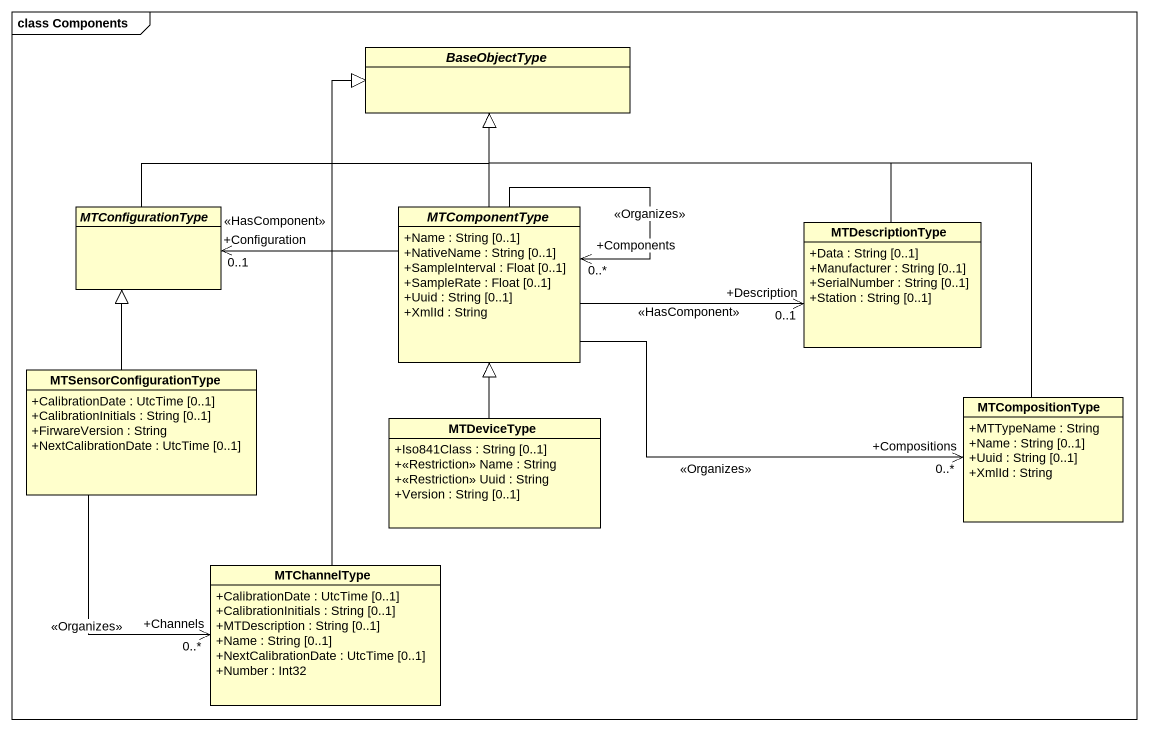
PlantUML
@startuml
mainframe class Components
hide circle
hide empty members
skinparam classAttributeIconSize 0
abstract class BaseObjectType
abstract class MTConfigurationType
abstract class MTComponentType {
  +Name : String [0..1]
  +NativeName : String [0..1]
  +SampleInterval : Float [0..1]
  +SampleRate : Float [0..1]
  +Uuid : String [0..1]
  +XmlId : String
}
class MTDescriptionType {
  +Data : String [0..1]
  +Manufacturer : String [0..1]
  +SerialNumber : String [0..1]
  +Station : String [0..1]
}
class MTSensorConfigurationType {
  +CalibrationDate : UtcTime [0..1]
  +CalibrationInitials : String [0..1]
  +FirwareVersion : String
  +NextCalibrationDate : UtcTime [0..1]
}
class MTDeviceType {
  +Iso841Class : String [0..1]
  +<<Restriction>> Name : String
  +<<Restriction>> Uuid : String
  +Version : String [0..1]
}
class MTCompositionType {
  +MTTypeName : String
  +Name : String [0..1]
  +Uuid : String [0..1]
  +XmlId : String
}
class MTChannelType {
  +CalibrationDate : UtcTime [0..1]
  +CalibrationInitials : String [0..1]
  +MTDescription : String [0..1]
  +Name : String [0..1]
  +NextCalibrationDate : UtcTime [0..1]
  +Number : Int32
}
MTConfigurationType -right-|> BaseObjectType
MTConfigurationType "+Configuration\n0..1" <-right- MTComponentType : <<HasComponent>>
MTComponentType -up-|> BaseObjectType
MTComponentType "+Components\n0..*" <-- MTComponentType : <<Organizes>>
MTDescriptionType -left-|> BaseObjectType
MTDescriptionType "+Description\n0..1" <-left- MTComponentType : <<HasComponent>>
MTSensorConfigurationType -up-|> MTConfigurationType
MTDeviceType -up-|> MTComponentType
MTCompositionType -up-|> BaseObjectType
MTCompositionType "+Compositions\n0..*" <-left- MTComponentType : <<Organizes>>
MTChannelType -up-|> BaseObjectType
MTChannelType "+Channels\n0..*" <-up- MTSensorConfigurationType : <<Organizes>>
@enduml
